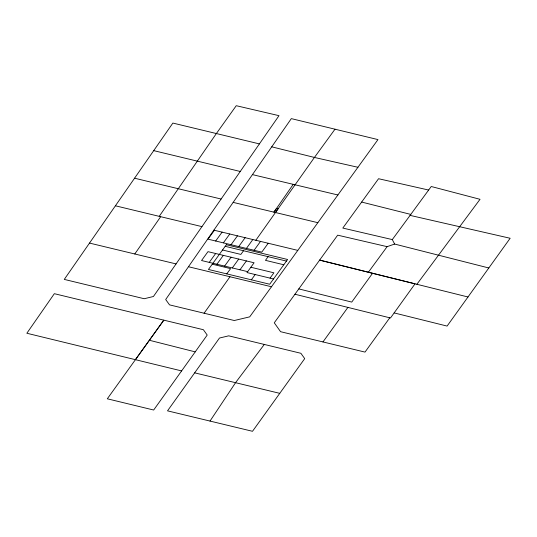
<?xml version="1.0" encoding="UTF-8"?>
<svg xmlns="http://www.w3.org/2000/svg" width="537" height="537" viewBox="0 0 537 537"><rect width="100%" height="100%" fill="white"/><g stroke="black" fill="none" stroke-linecap="round" stroke-linejoin="round"><path stroke-width="0.81" d="M210.014 421.068L235.736 382.425L264.305 344.439M259.405 143.903L172.867 123.067L64.279 279.408L144.198 298.733L153.434 296.498L279.005 115.67L236.253 105.702L216.371 133.552L159.227 216.344L201.959 226.627M134.78 253.988L160.691 216.7L115.415 205.792M188.46 266.735L291.322 118.623L377.961 139.593L249.705 316.857L234.273 320.515L169.524 304.862L165.685 299.518L188.46 266.735L271.494 286.765M275.474 212.524L278.132 208.732L276.555 208.363L273.944 212.155L293.236 184.345L337.894 194.985M255.827 240.267L314.434 157.448L334.994 129.202M204.1 313.212L229.99 276.756M195.22 351.876L207.208 335.054L203.369 329.711L54.338 293.685L26.85 333.249L181.607 370.919L195.22 351.876L149.38 340.263L107.313 398.796L153.669 410.026L181.607 370.919M194.656 372.846L219.485 338.035L228.715 335.833L300.888 353.292L304.707 358.622L252.504 431.298L167.517 410.845L194.656 372.846L279.757 393.339M149.38 340.263L163.819 320.153L135.418 359.669M416.873 284.288L480.024 199.308L431.238 186.507L410.067 215.384L510.15 238.267L447.093 326.08L394.145 312.917M214.404 230.286L207.987 239.16L261.781 252.122L268.198 243.248M215.673 241.012L222.09 232.138M209.242 262.385L215.659 253.511M223.358 242.865L229.776 233.991M216.928 264.238L223.345 255.364M231.044 244.718L237.461 235.844M224.614 266.09L231.031 257.216M238.73 246.564L245.147 237.69M226.782 273.883L230.595 268.614L212.256 264.197M243.523 250.739L240.865 254.417L222.526 249.994M232.293 267.943L238.71 259.069M246.416 248.416L252.833 239.542M239.979 269.796L246.396 260.922M254.095 250.269L260.512 241.395M251.376 279.811L255.189 274.541M268.117 256.666L265.453 260.344L283.791 264.768M270.051 278.126L273.904 272.803L250.846 267.245M488.831 267.983L394.628 244.053L387.123 246.658L337.679 235.166L274.273 322.804L280.582 331.698L365.006 352.097L389.761 317.81M394.628 244.053L392.305 239.589L342.814 228.071L378.551 178.72L428.647 190.044M322.959 341.935L347.902 307.406M294.927 294.229L390.493 317.985L415.034 283.825L372.564 273.286L351.742 302.089L298.794 288.899M368.375 272.225L387.123 246.658M392.305 239.589L410.798 214.417L361.663 202.066M357.937 167.282L314.434 157.448L271.729 146.829M252.437 174.612L295.068 184.782M233.165 202.382L317.85 222.687M153.716 150.635L240.261 171.471M134.565 178.203L221.11 199.032M213.854 230.151L297.8 250.383M225.184 246.315L286.449 261.083M247.664 271.648L201.556 260.532L207.973 251.658L254.082 262.774L247 272.568L273.521 278.965M89.504 243.08L176.049 263.915M467.989 296.988L319.636 260.109L372.564 273.286M226.339 244.724L208.443 269.467L269.708 284.234L287.604 259.492L226.339 244.724"/></g></svg>
